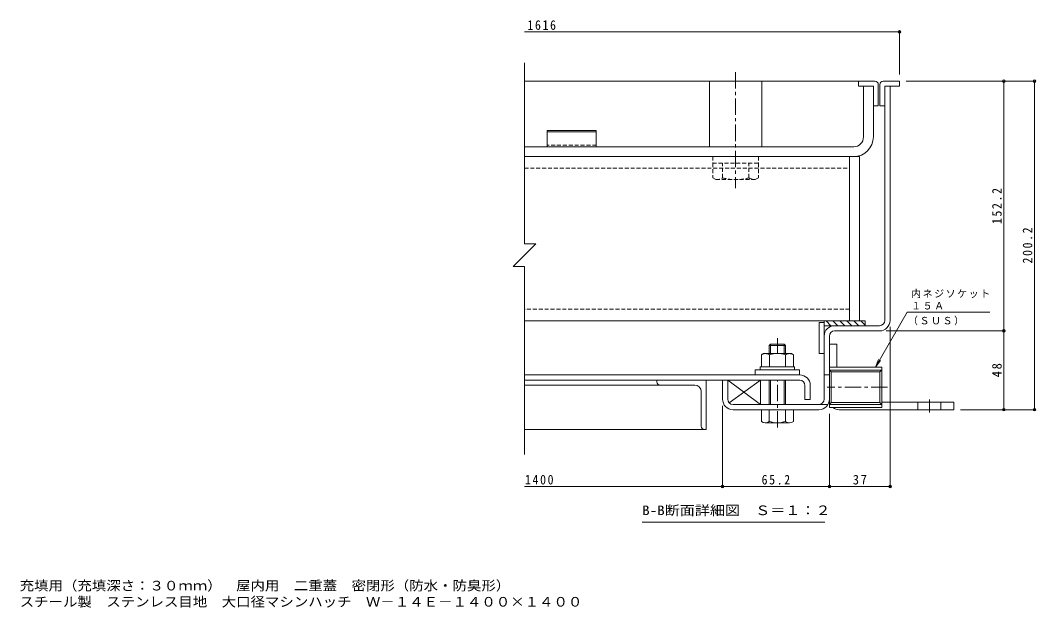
# Model space of a CAD drawing. Units: millimetres on the paper, enlarged 10 times, with parts at other scales. Extents: x -2620 to 2719, y -1962 to 1885.
# Drawn here: x -498 to 2599, y -1962 to -172 of the extents above; entities that cross this region are included whole.
import ezdxf
from ezdxf.enums import TextEntityAlignment as Align

# ---------------------------------------------------------------- set-up
doc = ezdxf.new("R2010")
doc.units = ezdxf.units.MM
doc.header["$LTSCALE"] = 10
doc.header["$PDMODE"] = 32
doc.header["$PDSIZE"] = 8
doc.linetypes.add('CHAIN1', pattern=[8, 5, -1, 1, -1])
doc.linetypes.add('DASHED1', pattern=[1.8, 1.2, -0.6])
for name, color, linetype, lineweight in [('D-1', 2, 'Continuous', 9), ('D-3', 4, 'Continuous', 9), ('D-5', 7, 'Continuous', 9), ('D-6', 6, 'Continuous', 9), ('D-7', 5, 'Continuous', 5), ('D-8', 5, 'Continuous', 5), ('D-9', 134, 'Continuous', 5), ('D-A', 3, 'Continuous', 9), ('D-B', 6, 'Continuous', 9), ('D-C', 2, 'Continuous', 5), ('D-E', 3, 'Continuous', 9), ('D-F', 7, 'Continuous', 9), ('F-5_F-5ﾚｲﾔ', 7, 'Continuous', 9)]:
    doc.layers.add(name, color=color, linetype=linetype, lineweight=lineweight)
doc.styles.add('ＭＳ ゴシック', font='')
doc.styles.get('ＭＳ ゴシック').set_extended_font_data('MS Gothic')

msp = doc.modelspace()

# ---------------------------------------------------------------- linework, layer by layer
at = {"layer": 'D-1'}
for p, q in [((2138.72, -1086.85), (2138.72, -372.85)), ((2138.72, -372.85), (2154.72, -372.85)), ((2154.72, -1086.85), (2154.72, -372.85)), ((2122.72, -1102.85), (1985.72, -1102.85)), ((1953.72, -1326.86), (1953.72, -1134.85)), ((1969.72, -1134.85), (1969.72, -1326.86)), ((1985.72, -1118.85), (2122.72, -1118.85)), ((2129.72, -1228.97), (1969.72, -1228.97)), ((1969.72, -1228.97), (1969.72, -1351.97)), ((2129.72, -1238.09), (2123.91, -1243.9)), ((2129.72, -1228.97), (2129.72, -1351.97)), ((1659.72, -1326.86), (1659.72, -1268.86)), ((1969.72, -1252.86), (1953.72, -1252.86)), ((2123.91, -1243.9), (1975.53, -1243.9)), ((1975.53, -1337.05), (1975.53, -1243.9)), ((2123.91, -1243.9), (2123.91, -1337.05)), ((1965.43, -1342.86), (1675.72, -1342.86)), ((1675.72, -1358.86), (1786.22, -1358.86)), ((1836.22, -1358.86), (1937.72, -1358.86)), ((1969.72, -1342.86), (1975.53, -1337.05)), ((2129.72, -1342.86), (1969.72, -1342.86)), ((2129.72, -1351.97), (1969.72, -1351.97)), ((2123.91, -1337.05), (1975.53, -1337.05)), ((2129.72, -1342.86), (2123.91, -1337.05))]:
    msp.add_line(p, q, dxfattribs=at)
for points in [[(2129.72, -1238.09), (1969.72, -1238.09), (1975.53, -1243.9)], [(1643.72, -1326.86), (1643.72, -1268.86), (1659.72, -1268.86)]]:
    msp.add_lwpolyline(points, dxfattribs=at)
for centre, radius, start, end in [((1985.72, -1134.85), 32, 90, 180), ((2122.72, -1086.85), 16, 270, 0), ((2122.72, -1086.85), 32, 270, 0), ((1985.72, -1134.85), 16, 90, 180), ((1675.72, -1326.86), 32, 180, 270), ((1675.72, -1326.86), 16, 180, 270), ((1937.72, -1326.86), 32, 270, 0), ((1937.72, -1326.86), 16, 270, 0)]:
    msp.add_arc(centre, radius, start, end, dxfattribs=at)
at = {"layer": 'D-3'}
for p, q in [((2058.72, -357.85), (1039.46, -357.85)), ((2118.72, -367.85), (2118.72, -432.85)), ((2123.72, -367.85), (2123.72, -432.85)), ((2133.72, -357.85), (2183.72, -357.85)), ((2183.72, -357.85), (2183.72, -372.85)), ((2103.72, -372.85), (2058.72, -372.85)), ((2103.72, -372.85), (2103.72, -432.85)), ((2183.72, -372.85), (2138.72, -372.85)), ((2138.72, -372.85), (2138.72, -432.85)), ((2103.72, -432.85), (2118.72, -432.85)), ((2138.72, -432.85), (2123.72, -432.85)), ((1108.72, -507.85), (1108.72, -557.85)), ((1258.72, -507.85), (1108.72, -507.85)), ((1258.72, -512.18), (1108.72, -512.18))]:
    msp.add_line(p, q, dxfattribs=at)
at = {"layer": 'D-3', "linetype": 'DASHED1'}
msp.add_line((1258.72, -552.85), (1108.72, -552.85), dxfattribs=at)
at = {"layer": 'D-3'}
for points in [[(2108.72, -357.85), (2058.72, -357.85), (2058.72, -372.85)], [(1258.72, -507.85), (1258.72, -557.85), (1108.72, -557.85)]]:
    msp.add_lwpolyline(points, dxfattribs=at)
for centre, start, end in [((2108.72, -367.85), 0, 90), ((2133.72, -367.85), 90, 180)]:
    msp.add_arc(centre, 10, start, end, dxfattribs=at)
at = {"layer": 'D-5'}
for p, q in [((2110.12, -1228.97), (2206.62, -1061.82)), ((2206.62, -1061.82), (2459.36, -1061.82)), ((2110.12, -1228.97), (2119.68, -1205.88)), ((2110.12, -1228.97), (2125.33, -1209.14)), ((1955.89, -1701.49), (1398.39, -1701.49))]:
    msp.add_line(p, q, dxfattribs=at)
at = {"layer": 'D-6'}
for p, q in [((1938.72, -1092.85), (1953.72, -1092.85)), ((1938.72, -1092.85), (1938.72, -1187.85)), ((1953.72, -1087.85), (1953.72, -1187.85)), ((2078.72, -1102.85), (1953.72, -1102.85)), ((1974.41, -1102.85), (1959.41, -1087.85)), ((1995.63, -1102.85), (1980.63, -1087.85)), ((2016.84, -1102.85), (2001.84, -1087.85)), ((2038.05, -1102.85), (2023.05, -1087.85)), ((2059.27, -1102.85), (2044.27, -1087.85)), ((2078.72, -1101.1), (2065.48, -1087.85)), ((1938.72, -1187.85), (1953.72, -1187.85)), ((1659.72, -1268.86), (1659.72, -1326.86)), ((1664.24, -1338), (1759.72, -1268.86)), ((1675.72, -1342.86), (1759.72, -1342.86))]:
    msp.add_line(p, q, dxfattribs=at)
msp.add_lwpolyline([(2078.72, -1102.85), (2078.72, -1087.85), (1953.72, -1087.85)], dxfattribs=at)
msp.add_lwpolyline([(1759.72, -1342.86), (1759.72, -1268.86), (1659.72, -1268.86)], close=True, dxfattribs=at)
at = {"layer": 'D-7', "linetype": 'CHAIN1'}
for p, q in [((1811.22, -1186.36), (1811.22, -1141.19)), ((1811.22, -1413.25), (1811.22, -1268.86))]:
    msp.add_line(p, q, dxfattribs=at)
at = {"layer": 'D-7'}
for p, q in [((1790.28, -1158.86), (1786.22, -1162.92)), ((1836.22, -1162.92), (1786.22, -1162.92)), ((1786.22, -1186.36), (1786.22, -1162.92)), ((1832.16, -1158.86), (1790.28, -1158.86)), ((1790.28, -1186.36), (1790.28, -1158.86)), ((1832.16, -1158.86), (1836.22, -1162.92)), ((1832.16, -1186.36), (1832.16, -1158.86)), ((1836.22, -1162.92), (1836.22, -1186.36)), ((1836.22, -1162.92), (1836.22, -1186.36)), ((1786.22, -1342.86), (1786.22, -1268.86)), ((1790.28, -1342.86), (1790.28, -1268.86)), ((1832.16, -1342.86), (1832.16, -1268.86)), ((1836.22, -1268.86), (1836.22, -1342.86)), ((1762.22, -1394.38), (1762.22, -1358.86)), ((1860.22, -1358.86), (1762.22, -1358.86)), ((1786.22, -1394.38), (1786.22, -1358.86)), ((1836.22, -1358.86), (1836.22, -1394.38)), ((1860.22, -1394.38), (1860.22, -1358.86)), ((1848.22, -1398.86), (1774.22, -1398.86))]:
    msp.add_line(p, q, dxfattribs=at)
at = {"layer": 'D-7', "color": 2, "lineweight": 9}
for p, q in [((1762.15, -1191.65), (1768.72, -1187.86)), ((1762.15, -1191.65), (1762.15, -1227.86)), ((1853.72, -1187.86), (1768.72, -1187.86)), ((1786.69, -1191.65), (1786.69, -1227.86)), ((1835.76, -1191.65), (1835.76, -1227.86))]:
    msp.add_line(p, q, dxfattribs=at)
at = {"layer": 'D-7', "color": 134}
for p, q in [((1743.72, -1237.86), (1743.72, -1252.86)), ((1743.72, -1237.86), (1878.72, -1237.86)), ((1878.72, -1237.86), (1878.72, -1252.86)), ((1743.72, -1252.86), (1878.72, -1252.86))]:
    msp.add_line(p, q, dxfattribs=at)
at = {"layer": 'D-7', "color": 6, "lineweight": 9}
for p, q in [((1758.72, -1227.86), (1758.72, -1237.86)), ((1758.72, -1237.86), (1863.72, -1237.86))]:
    msp.add_line(p, q, dxfattribs=at)
at = {"layer": 'D-7', "color": 2, "lineweight": 9}
msp.add_lwpolyline([(1853.72, -1187.86), (1860.3, -1191.65), (1860.3, -1227.86), (1762.15, -1227.86)], dxfattribs=at)
at = {"layer": 'D-7', "color": 6, "lineweight": 9}
msp.add_lwpolyline([(1758.72, -1227.86), (1863.72, -1227.86), (1863.72, -1237.86)], dxfattribs=at)
at = {"layer": 'D-7', "color": 2, "lineweight": 9}
for centre, radius, start, end in [((1776.63, -1216.74), 28.97, 94.38438, 120), ((1773.65, -1212.06), 24.21, 57.42749, 88.18784), ((1811.22, -1269.06), 81.2, 72.41188, 107.5881), ((1848.79, -1212.06), 24.21, 91.81215, 122.57249), ((1845.81, -1216.74), 28.97, 59.99998, 85.6156)]:
    msp.add_arc(centre, radius, start, end, dxfattribs=at)
at = {"layer": 'D-7'}
for centre, radius, start, end in [((1774.22, -1380.53), 18.33, 229.1022, 310.89809), ((1811.22, -1326.78), 72.08, 249.70546, 290.29454), ((1848.22, -1380.53), 18.33, 229.10191, 310.8978)]:
    msp.add_arc(centre, radius, start, end, dxfattribs=at)
at = {"layer": 'D-8'}
for p, q in [((2031.22, -587.85), (2061.22, -587.85)), ((2031.22, -587.85), (2031.22, -1087.85)), ((2061.22, -587.85), (2061.22, -1087.85)), ((2031.22, -1087.85), (2061.22, -1087.85))]:
    msp.add_line(p, q, dxfattribs=at)
at = {"layer": 'D-9'}
for p, q in [((2031.22, -587.85), (1039.52, -587.85)), ((2031.22, -1087.85), (2031.22, -587.85)), ((2031.22, -1087.85), (1040.17, -1087.85))]:
    msp.add_line(p, q, dxfattribs=at)
at = {"layer": 'D-9', "linetype": 'DASHED1'}
for p, q in [((1039.52, -622.85), (2031.22, -622.85)), ((2031.22, -1052.85), (1040.17, -1052.85))]:
    msp.add_line(p, q, dxfattribs=at)
at = {"layer": 'D-A'}
for p, q in [((1879.22, -1252.86), (1040.17, -1252.86)), ((1040.17, -1268.86), (1879.22, -1268.86)), ((1895.22, -1284.86), (1895.22, -1327.86)), ((1911.22, -1284.86), (1911.22, -1327.86)), ((1895.22, -1327.86), (1911.22, -1327.86))]:
    msp.add_line(p, q, dxfattribs=at)
for radius in [32, 16]:
    msp.add_arc((1879.22, -1284.86), radius, 0, 90, dxfattribs=at)
at = {"layer": 'D-B'}
for p, q in [((1443.72, -1268.86), (1040.17, -1268.86)), ((1443.72, -1268.86), (1593.72, -1268.86)), ((1443.72, -1273.86), (1443.72, -1268.86)), ((1593.72, -1268.86), (1593.72, -1418.86)), ((1453.72, -1283.86), (1040.17, -1283.86)), ((1453.72, -1283.86), (1558.72, -1283.86)), ((1578.72, -1408.86), (1578.72, -1303.86)), ((1588.72, -1418.86), (1040.17, -1418.86)), ((1588.72, -1418.86), (1593.72, -1418.86))]:
    msp.add_line(p, q, dxfattribs=at)
for centre, radius, start, end in [((1453.72, -1273.86), 10, 180, 270), ((1558.72, -1303.86), 20, 0, 90), ((1588.72, -1408.86), 10, 180, 270)]:
    msp.add_arc(centre, radius, start, end, dxfattribs=at)
at = {"layer": 'D-C', "linetype": 'CHAIN1', "lineweight": 9}
msp.add_line((1683.72, -330.18), (1683.72, -683.49), dxfattribs=at)
at = {"layer": 'D-C', "lineweight": 9}
for p, q in [((1603.72, -557.85), (1603.72, -357.85)), ((1603.72, -357.85), (1763.72, -357.85)), ((1763.72, -557.85), (1763.72, -357.85)), ((1603.72, -557.85), (1763.72, -557.85))]:
    msp.add_line(p, q, dxfattribs=at)
at = {"layer": 'D-C', "color": 134, "linetype": 'DASHED1'}
for p, q in [((1613.72, -587.85), (1753.72, -587.85)), ((1753.72, -587.85), (1753.72, -607.85))]:
    msp.add_line(p, q, dxfattribs=at)
at = {"layer": 'D-C', "color": 5, "linetype": 'DASHED1'}
for p, q in [((1614.22, -607.85), (1614.22, -652.23)), ((1643.72, -652.37), (1643.72, -607.85)), ((1723.72, -652.37), (1723.72, -607.85)), ((1753.22, -607.85), (1753.22, -652.37)), ((1623.77, -657.73), (1614.22, -652.23)), ((1743.72, -657.86), (1623.97, -657.86)), ((1743.72, -657.86), (1753.22, -652.37))]:
    msp.add_line(p, q, dxfattribs=at)
at = {"layer": 'D-C', "color": 134, "linetype": 'DASHED1'}
msp.add_lwpolyline([(1613.72, -587.85), (1613.72, -607.85), (1753.72, -607.85)], dxfattribs=at)
at = {"layer": 'D-C', "color": 5, "linetype": 'DASHED1'}
for centre, radius, start, end in [((1625.01, -623.35), 34.53, 267.86055, 302.81094), ((1683.72, -509.26), 148.6, 254.38446, 285.61554), ((1742.43, -623.35), 34.53, 237.18906, 272.13945)]:
    msp.add_arc(centre, radius, start, end, dxfattribs=at)
at = {"layer": 'D-E'}
for p, q in [((1969.72, -1158.85), (1969.72, -1326.86)), ((1969.72, -1158.85), (1992.22, -1158.85)), ((1992.22, -1228.97), (1992.22, -1158.85)), ((2349.72, -1358.86), (1999.72, -1358.86)), ((2129.72, -1336.36), (2349.72, -1336.36)), ((2239.72, -1358.86), (2239.72, -1336.36)), ((2309.72, -1358.86), (2309.72, -1336.36)), ((2349.72, -1336.36), (2349.72, -1358.86))]:
    msp.add_line(p, q, dxfattribs=at)
at = {"layer": 'D-E', "linetype": 'CHAIN1'}
msp.add_line((2274.72, -1367.59), (2274.72, -1328.15), dxfattribs=at)
at = {"layer": 'D-E'}
msp.add_arc((1999.72, -1328.86), 30, 230.3984, 270, dxfattribs=at)
at = {"layer": 'D-F'}
for p, q in [((2183.72, -207.85), (1039.46, -207.85)), ((2183.72, -204.85), (2183.72, -337.85)), ((1039.46, -302.1), (1039.46, -853.95)), ((2597.9, -357.85), (2203.72, -357.85)), ((2501.56, -357.85), (2501.56, -1118.85)), ((2594.9, -357.85), (2594.9, -1358.86)), ((1073.87, -853.95), (1005.06, -922.76)), ((1039.46, -853.95), (1073.87, -853.95)), ((1039.46, -922.76), (1005.06, -922.76)), ((1039.46, -922.76), (1039.46, -1495.4)), ((2154.72, -1596.2), (2154.72, -1106.85)), ((2504.56, -1118.85), (2142.72, -1118.85)), ((2501.56, -1118.85), (2501.56, -1358.86)), ((1643.72, -1596.2), (1643.72, -1346.86)), ((2597.9, -1358.86), (2369.72, -1358.86)), ((1969.72, -1596.2), (1969.72, -1371.97)), ((1643.72, -1593.2), (1040.17, -1593.2)), ((1969.72, -1593.2), (1643.72, -1593.2)), ((2154.72, -1593.2), (1969.72, -1593.2))]:
    msp.add_line(p, q, dxfattribs=at)
at = {"layer": 'D-F', "color": 3}
for p, q in [((2073.72, -527.85), (2073.72, -372.85)), ((2103.72, -372.85), (2073.72, -372.85)), ((2103.72, -527.85), (2103.72, -372.85)), ((2043.72, -557.85), (1039.46, -557.85)), ((1039.52, -587.85), (2043.72, -587.85))]:
    msp.add_line(p, q, dxfattribs=at)
at = {"layer": 'D-F', "linetype": 'CHAIN1'}
msp.add_line((2146.73, -1290.47), (1962.36, -1290.47), dxfattribs=at)
at = {"layer": 'D-F', "color": 3}
for radius in [60, 30]:
    msp.add_arc((2043.72, -527.85), radius, 270, 0, dxfattribs=at)
at = {"layer": 'D-F'}
for p in [(2183.72, -207.85), (2501.56, -357.85), (2594.9, -357.85), (2501.56, -1118.85), (2501.56, -1358.86), (2594.9, -1358.86), (1643.72, -1593.2), (1969.72, -1593.2), (2154.72, -1593.2)]:
    msp.add_point(p, dxfattribs=at)

# ---------------------------------------------------------------- texts
at = {"layer": 'D-5', "color": 2, "style": 'ＭＳ ゴシック', "width": 1.15}
msp.add_text('B-B断面詳細図\u3000Ｓ＝１：２', height=29.33, dxfattribs=at).set_placement((1398.39, -1688.99), align=Align.BOTTOM_LEFT)
at = {"layer": 'D-5', "char_height": 21.99, "attachment_point": 7, "style": 'ＭＳ ゴシック'}
for s, insert in [('\\T1.17;内ネジソケット', (2219.36, -1018.97)), ('\\T1.17;１５Ａ', (2219.36, -1053.81)), ('\\T1.17;（ＳＵＳ）', (2209.7, -1101.66))]:
    msp.add_mtext(s, dxfattribs=dict(at, insert=insert))
at = {"layer": 'D-F', "color": 2, "char_height": 29.33, "attachment_point": 7, "style": 'ＭＳ ゴシック'}
for s, insert in [('\\T1.28;\\W0.9;1616', (1048.72, -201.85)), ('\\T1.28;\\W0.9;1400', (1041.3, -1587.2)), ('\\T1.28;\\W0.9;65.2', (1762.97, -1587.2)), ('\\T1.27;\\W0.95;37', (2040.97, -1587.2))]:
    msp.add_mtext(s, dxfattribs=dict(at, insert=insert))
at = {"layer": 'D-F', "color": 2, "char_height": 29.33, "attachment_point": 7, "rotation": 90, "style": 'ＭＳ ゴシック'}
for s, insert in [('\\T1.28;\\W0.9;152.2', (2495.56, -793.35)), ('\\T1.28;\\W0.9;200.2', (2588.9, -913.36)), ('\\T1.27;\\W0.95;48', (2495.56, -1260.11))]:
    msp.add_mtext(s, dxfattribs=dict(at, insert=insert))
at = {"layer": 'F-5_F-5ﾚｲﾔ', "color": 2, "style": 'ＭＳ ゴシック', "width": 1.1}
for s, p in [('充填用（充填深さ：３０ｍｍ）\u3000屋内用\u3000二重蓋\u3000密閉形（防水・防臭形）', (-500.11, -1918.5)), ('スチール製\u3000ステンレス目地\u3000大口径マシンハッチ\u3000Ｗ－１４Ｅ－１４００×１４００', (-500.11, -1967.71))]:
    msp.add_text(s, height=29.33, dxfattribs=at).set_placement(p, align=Align.BOTTOM_LEFT)

doc.saveas('drawing.dxf')
